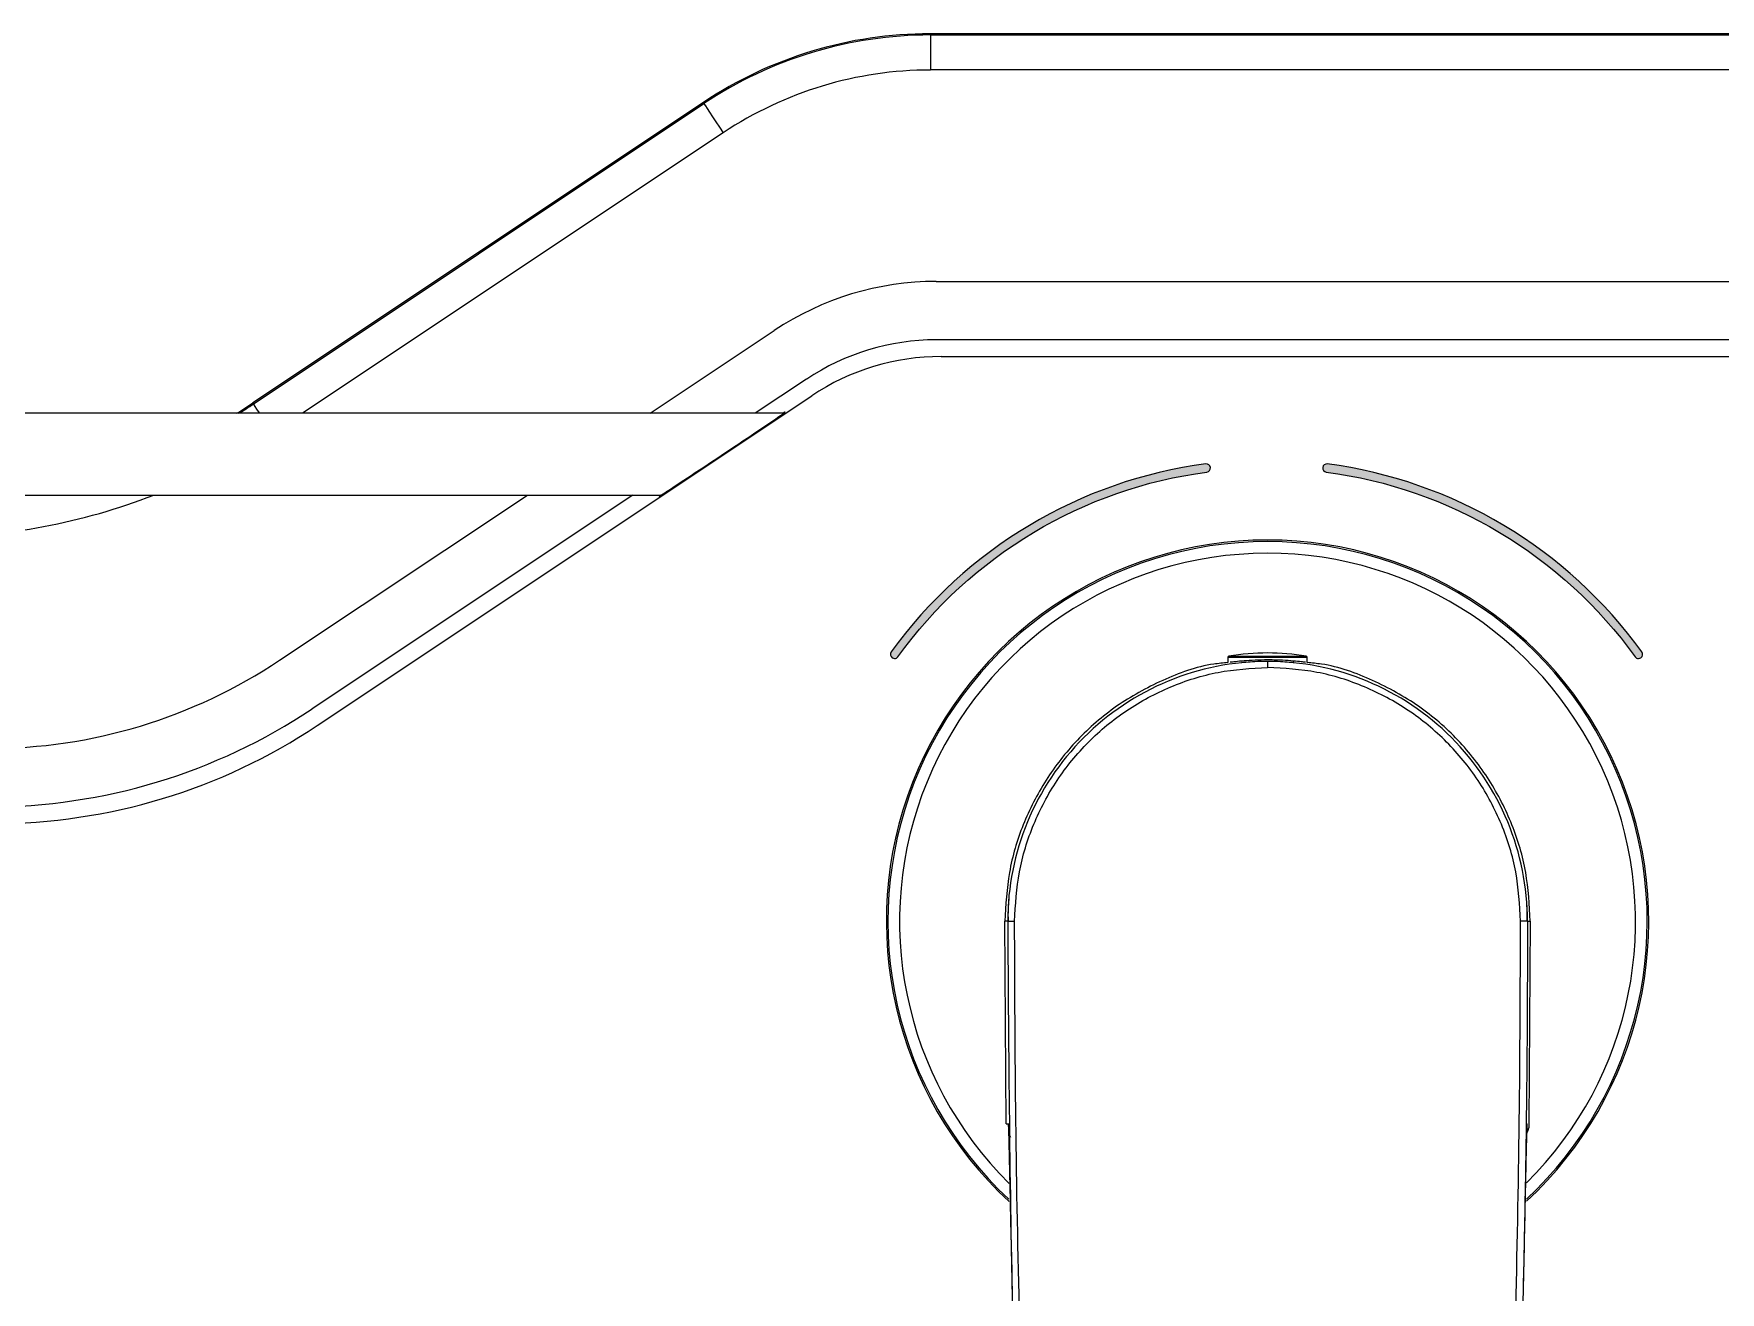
# Model space of a CAD drawing. Extents: x 14808 to 20058, y -13198 to -11680.
# Drawn here: x 18532.27 to 18568.38, y -12334.52 to -12307.58 of the extents above; entities that cross this region are included whole.
import ezdxf

# ---------------------------------------------------------------- set-up
doc = ezdxf.new("R2010")
doc.units = 0
doc.header["$LTSCALE"] = 7
doc.header["$MEASUREMENT"] = 0
doc.layers.add('00_COMPONENTS', color=7, linetype='CONTINUOUS')
doc.layers.add('D', color=2, linetype='CONTINUOUS')

msp = doc.modelspace()

# ---------------------------------------------------------------- hatches: boundary and pattern name
at = {"layer": 'D'}
h = msp.add_hatch(color=256, dxfattribs=at)
h.dxf.hatch_style = 2
edge = h.paths.add_edge_path()
edge.add_spline(control_points=[(18550.698, -12320.953), (18550.68, -12320.953), (18550.662, -12320.947), (18550.646, -12320.936), (18550.607, -12320.907), (18550.598, -12320.852), (18550.626, -12320.813), (18552.219, -12318.603), (18554.673, -12317.137), (18557.361, -12316.789), (18557.41, -12316.782), (18557.454, -12316.817), (18557.46, -12316.865), (18557.466, -12316.914), (18557.432, -12316.958), (18557.384, -12316.964), (18554.744, -12317.305), (18552.333, -12318.746), (18550.769, -12320.916), (18550.752, -12320.94), (18550.725, -12320.953), (18550.698, -12320.953)], knot_values=[0, 0, 0, 0, 1, 1, 1, 2, 2, 2, 3, 3, 3, 4, 4, 4, 5, 5, 5, 6, 6, 6, 7, 7, 7, 7], degree=3, periodic=0)
h = msp.add_hatch(color=256, dxfattribs=at)
h.dxf.hatch_style = 2
edge = h.paths.add_edge_path()
edge.add_spline(control_points=[(18566.626, -12320.952), (18566.599, -12320.952), (18566.572, -12320.94), (18566.555, -12320.916), (18564.991, -12318.746), (18562.58, -12317.305), (18559.94, -12316.964), (18559.892, -12316.958), (18559.858, -12316.914), (18559.864, -12316.865), (18559.87, -12316.817), (18559.915, -12316.783), (18559.963, -12316.789), (18562.651, -12317.137), (18565.105, -12318.603), (18566.698, -12320.813), (18566.726, -12320.852), (18566.717, -12320.907), (18566.678, -12320.936), (18566.662, -12320.947), (18566.644, -12320.952), (18566.626, -12320.952)], knot_values=[0, 0, 0, 0, 1, 1, 1, 2, 2, 2, 3, 3, 3, 4, 4, 4, 5, 5, 5, 6, 6, 6, 7, 7, 7, 7], degree=3, periodic=0)

# ---------------------------------------------------------------- linework, layer by layer
at = {"layer": '00_COMPONENTS', "color": 7, "linetype": 'Continuous'}
for p, q in [((18551.458, -12307.579), (18551.466, -12307.605)), ((18586.934, -12307.579), (18551.458, -12307.579)), ((18551.466, -12307.605), (18551.466, -12308.355)), ((18551.466, -12307.605), (18586.908, -12307.605)), ((18586.908, -12308.355), (18551.466, -12308.355)), ((18546.605, -12309.049), (18536.958, -12315.48)), ((18536.966, -12315.506), (18546.613, -12309.075)), ((18546.613, -12309.075), (18546.605, -12309.049)), ((18547.029, -12309.699), (18538.021, -12315.704)), ((18551.589, -12312.881), (18588.658, -12312.881)), ((18545.462, -12315.704), (18548.122, -12313.931)), ((18588.658, -12314.131), (18551.589, -12314.131)), ((18551.697, -12314.488), (18588.449, -12314.488)), ((18548.815, -12314.971), (18547.716, -12315.704)), ((18538.332, -12322.389), (18548.924, -12315.328)), ((18548.323, -12315.704), (18487.309, -12315.704)), ((18536.958, -12315.48), (18536.966, -12315.506)), ((18487.309, -12317.454), (18545.698, -12317.454)), ((18537.53, -12320.992), (18542.837, -12317.454)), ((18545.091, -12317.454), (18538.224, -12322.032)), ((18557.834, -12320.929), (18557.834, -12321.038)), ((18559.454, -12320.929), (18557.834, -12320.929)), ((18557.855, -12320.904), (18559.435, -12320.904)), ((18558.221, -12321.036), (18558.125, -12321.042)), ((18559.243, -12321.042), (18559.148, -12321.036)), ((18559.435, -12320.904), (18559.513, -12320.904)), ((18559.534, -12320.929), (18559.454, -12320.929)), ((18559.534, -12321.038), (18559.534, -12320.929)), ((18553.088, -12330.914), (18553.059, -12326.579)), ((18553.119, -12326.579), (18553.059, -12326.579)), ((18564.309, -12326.579), (18564.281, -12330.914)), ((18553.186, -12331.205), (18553.154, -12331.143))]:
    msp.add_line(p, q, dxfattribs=at)
at = {"layer": '00_COMPONENTS', "color": 7, "linetype": 'Continuous', "flags": 128}
for points in [[(18546.613, -12309.075), (18546.622, -12309.088), (18546.646, -12309.125), (18546.685, -12309.183), (18546.737, -12309.261), (18546.8, -12309.355), (18546.871, -12309.462), (18546.949, -12309.578), (18547.029, -12309.699)], [(18536.966, -12315.506), (18536.975, -12315.52), (18536.999, -12315.556), (18537.038, -12315.614), (18537.09, -12315.692), (18537.098, -12315.704)], [(18564.249, -12326.579), (18564.279, -12326.579), (18564.309, -12326.579)]]:
    msp.add_lwpolyline(points, dxfattribs=at)
at = {"layer": '00_COMPONENTS', "color": 7, "linetype": 'Continuous'}
for centre, radius, start, end in [((18558.684, -12326.579), 8.162, 90, 227.3152), ((18558.684, -12326.579), 8.129, 312.9756, 227.0218), ((18558.684, -12326.579), 8.162, 312.7717, 90), ((18558.684, -12326.579), 7.879, 314.7422, 225.406), ((18558.684, -12326.579), 5.564, 89.9943, 180.0055), ((18557.859, -12320.929), 0.025, 99.5454, 180), ((18558.684, -12325.835), 5, 80.4546, 99.5454), ((18558.685, -12326.579), 5.564, 359.9945, 90.0057), ((18559.509, -12320.929), 0.025, 0, 80.4546)]:
    msp.add_arc(centre, radius, start, end, dxfattribs=at)
for centre, major_axis, ratio, start_param, end_param in [((18551.459, -12316.33), (-2.536, 8.375), 0.999906, 5.98921, 6.577161), ((18551.467, -12316.356), (-2.536, 8.375), 0.999923, 5.98921, 6.577161), ((18551.467, -12316.356), (-2.318, 7.657), 0.999906, 5.98921, 6.577161), ((18551.589, -12319.132), (1.811, -5.982), 0.999906, 2.847617, 3.435568), ((18551.589, -12319.132), (-1.449, 4.786), 0.99986, 5.98921, 6.577161), ((18551.697, -12319.489), (-1.449, 4.786), 0.999953, 5.98921, 6.577161), ((18530.024, -12305.078), (3.623, -11.965), 0.999906, 0.260811, 0.293975), ((18530.032, -12305.104), (-3.623, 11.965), 0.999895, 3.406387, 3.435568), ((18547.005, -12316.579), (1.35, 0.9), 0.007261, 3.136753, 6.530329), ((18530.032, -12305.104), (3.84, -12.683), 0.999906, 5.98921, 6.360149), ((18547.005, -12316.579), (1.35, 0.9), 0.007261, 2.916234, 3.136753), ((18531.29, -12311.63), (-3.26, 10.768), 0.999906, 2.847617, 3.435568), ((18531.29, -12311.63), (-3.623, 11.965), 0.999925, 2.847617, 3.435568), ((18531.398, -12311.987), (-3.623, 11.965), 0.999888, 2.847617, 3.435568)]:
    msp.add_ellipse(centre, major_axis=major_axis, ratio=ratio, start_param=start_param, end_param=end_param, dxfattribs=at)
for points, knots in [([(18557.834, -12321.042), (18557.733, -12321.051), (18557.246, -12321.092), (18556.421, -12321.4), (18555.427, -12321.944), (18554.582, -12322.679), (18553.911, -12323.544), (18553.421, -12324.503), (18553.117, -12325.526), (18553.078, -12326.228), (18553.059, -12326.579)], [0, 0, 0, 0, 0.036097, 0.173731, 0.311389, 0.449072, 0.586784, 0.724512, 0.862254, 1, 1, 1, 1]), ([(18553.267, -12326.579), (18553.287, -12326.224), (18553.328, -12325.514), (18553.65, -12324.489), (18554.149, -12323.544), (18554.827, -12322.716), (18555.653, -12322.035), (18556.596, -12321.532), (18557.619, -12321.206), (18558.329, -12321.164), (18558.684, -12321.143)], [0, 0, 0, 0, 0.125, 0.250002, 0.375004, 0.500003, 0.625005, 0.750008, 0.875014, 1, 1, 1, 1]), ([(18558.684, -12320.983), (18558.593, -12320.985), (18558.412, -12320.987), (18558.169, -12321.004), (18557.986, -12321.022), (18557.882, -12321.034), (18557.882, -12321.032), (18557.882, -12321.031)], [0, 0, 0, 0, 0.213511, 0.426974, 0.641634, 0.856926, 1, 1, 1, 1]), ([(18558.684, -12321.017), (18558.591, -12321.017), (18558.437, -12321.018), (18558.282, -12321.03), (18558.221, -12321.036)], [0, 0, 0, 0, 0.603226, 1, 1, 1, 1]), ([(18559.496, -12321.032), (18559.488, -12321.032), (18559.471, -12321.032), (18559.335, -12321.017), (18559.133, -12320.998), (18558.902, -12320.985), (18558.748, -12320.984), (18558.684, -12320.983)], [0, 0, 0, 0, 0.209031, 0.421448, 0.635599, 0.850903, 1, 1, 1, 1]), ([(18558.684, -12321.014), (18558.684, -12321.015), (18558.684, -12321.016), (18558.684, -12321.028), (18558.684, -12321.057), (18558.684, -12321.1), (18558.684, -12321.129), (18558.684, -12321.143)], [0, 0, 0, 0, 0.166135, 0.427374, 0.710148, 0.851106, 1, 1, 1, 1]), ([(18559.148, -12321.036), (18559.086, -12321.03), (18558.932, -12321.018), (18558.777, -12321.017), (18558.684, -12321.017)], [0, 0, 0, 0, 0.396773, 1, 1, 1, 1]), ([(18564.101, -12326.579), (18564.081, -12326.224), (18564.041, -12325.514), (18563.719, -12324.489), (18563.22, -12323.544), (18562.541, -12322.716), (18561.715, -12322.035), (18560.772, -12321.532), (18559.749, -12321.206), (18559.039, -12321.164), (18558.684, -12321.143)], [0, 0, 0, 0, 0.125, 0.250002, 0.375004, 0.500003, 0.625005, 0.750008, 0.875014, 1, 1, 1, 1]), ([(18564.309, -12326.579), (18564.29, -12326.228), (18564.252, -12325.526), (18563.947, -12324.503), (18563.458, -12323.544), (18562.787, -12322.679), (18561.942, -12321.944), (18560.947, -12321.4), (18560.122, -12321.092), (18559.635, -12321.051), (18559.534, -12321.042)], [0, 0, 0, 0, 0.137746, 0.275488, 0.413216, 0.550928, 0.688611, 0.826268, 0.963903, 1, 1, 1, 1]), ([(18553.146, -12326.034), (18553.139, -12326.124), (18553.124, -12326.306), (18553.126, -12326.488), (18553.127, -12326.579)], [0, 0, 0, 0, 0.500702, 1, 1, 1, 1]), ([(18564.241, -12326.579), (18564.242, -12326.488), (18564.244, -12326.306), (18564.23, -12326.124), (18564.222, -12326.034)], [0, 0, 0, 0, 0.499298, 1, 1, 1, 1]), ([(18553.119, -12326.579), (18553.12, -12326.579), (18553.123, -12326.579), (18553.144, -12326.579), (18553.172, -12326.579), (18553.198, -12326.579), (18553.23, -12326.579), (18553.255, -12326.579), (18553.267, -12326.579)], [0, 0, 0, 0, 0.286072, 0.536254, 0.651026, 0.762868, 0.87708, 1, 1, 1, 1]), ([(18553.119, -12326.579), (18553.139, -12329.429), (18553.162, -12332.849), (18553.278, -12336.836), (18553.335, -12338.545), (18553.402, -12340.254), (18553.477, -12341.962), (18553.535, -12343.099), (18553.564, -12343.667)], [0, 0, 0, 0, 0.500015, 0.60002, 0.700026, 0.800031, 0.900039, 1, 1, 1, 1]), ([(18553.713, -12343.632), (18553.675, -12342.923), (18553.599, -12341.505), (18553.513, -12339.373), (18553.437, -12337.242), (18553.355, -12334.399), (18553.283, -12330.845), (18553.273, -12328.001), (18553.267, -12326.579)], [0, 0, 0, 0, 0.124945, 0.249953, 0.374962, 0.49997, 0.749985, 1, 1, 1, 1]), ([(18563.656, -12343.632), (18563.694, -12342.923), (18563.769, -12341.505), (18563.855, -12339.373), (18563.932, -12337.242), (18564.014, -12334.399), (18564.085, -12330.845), (18564.096, -12328.001), (18564.101, -12326.579)], [0, 0, 0, 0, 0.124945, 0.249953, 0.374962, 0.49997, 0.749985, 1, 1, 1, 1]), ([(18564.249, -12326.579), (18564.247, -12327.393), (18564.244, -12329.022), (18564.216, -12331.464), (18564.171, -12333.906), (18564.107, -12336.348), (18564.025, -12338.789), (18563.926, -12341.23), (18563.845, -12342.855), (18563.805, -12343.667)], [0, 0, 0, 0, 0.142867, 0.285735, 0.428603, 0.571471, 0.714338, 0.857206, 1, 1, 1, 1]), ([(18564.249, -12326.579), (18564.248, -12326.579), (18564.246, -12326.579), (18564.224, -12326.579), (18564.196, -12326.579), (18564.17, -12326.579), (18564.138, -12326.579), (18564.114, -12326.579), (18564.101, -12326.579)], [0, 0, 0, 0, 0.286031, 0.536218, 0.650994, 0.762871, 0.877088, 1, 1, 1, 1]), ([(18553.088, -12330.914), (18553.097, -12330.914), (18553.114, -12330.915), (18553.118, -12330.913), (18553.124, -12330.921), (18553.128, -12330.891), (18553.135, -12330.987), (18553.142, -12331.255), (18553.15, -12331.569), (18553.159, -12331.967), (18553.169, -12332.434), (18553.18, -12332.953), (18553.192, -12333.508), (18553.203, -12334.034), (18553.212, -12334.371), (18553.215, -12334.519)], [0, 0, 0, 0, 0.101453, 0.202909, 0.304366, 0.405823, 0.506921, 0.570236, 0.633553, 0.696872, 0.76019, 0.823509, 0.886821, 0.950214, 1, 1, 1, 1]), ([(18564.24, -12330.914), (18564.24, -12330.914), (18564.238, -12330.911), (18564.234, -12330.989), (18564.226, -12331.254), (18564.218, -12331.569), (18564.209, -12331.967), (18564.2, -12332.434), (18564.189, -12332.953), (18564.177, -12333.508), (18564.165, -12334.034), (18564.157, -12334.371), (18564.153, -12334.519)], [0, 0, 0, 0, 0.031636, 0.196401, 0.299589, 0.402781, 0.505975, 0.609168, 0.712362, 0.815546, 0.918862, 1, 1, 1, 1]), ([(18564.281, -12330.914), (18564.278, -12330.967), (18564.274, -12331.037), (18564.239, -12331.098), (18564.23, -12331.113)], [0, 0, 0, 0, 0.748701, 1, 1, 1, 1]), ([(18553.159, -12331.142), (18553.155, -12331.14), (18553.147, -12331.134), (18553.145, -12331.192), (18553.146, -12331.267), (18553.146, -12331.301)], [0, 0, 0, 0, 0.306351, 0.688606, 1, 1, 1, 1])]:
    msp.add_open_spline(points, degree=3, knots=knots, dxfattribs=at)
at = {"layer": 'D'}
for points in [[(18550.698, -12320.953), (18550.68, -12320.953), (18550.662, -12320.947), (18550.646, -12320.936), (18550.607, -12320.907), (18550.598, -12320.852), (18550.626, -12320.813), (18552.219, -12318.603), (18554.673, -12317.137), (18557.361, -12316.789), (18557.41, -12316.782), (18557.454, -12316.817), (18557.46, -12316.865), (18557.466, -12316.914), (18557.432, -12316.958), (18557.384, -12316.964), (18554.744, -12317.305), (18552.333, -12318.746), (18550.769, -12320.916), (18550.752, -12320.94), (18550.725, -12320.953), (18550.698, -12320.953)], [(18566.626, -12320.952), (18566.599, -12320.952), (18566.572, -12320.94), (18566.555, -12320.916), (18564.991, -12318.746), (18562.58, -12317.305), (18559.94, -12316.964), (18559.892, -12316.958), (18559.858, -12316.914), (18559.864, -12316.865), (18559.87, -12316.817), (18559.915, -12316.783), (18559.963, -12316.789), (18562.651, -12317.137), (18565.105, -12318.603), (18566.698, -12320.813), (18566.726, -12320.852), (18566.717, -12320.907), (18566.678, -12320.936), (18566.662, -12320.947), (18566.644, -12320.952), (18566.626, -12320.952)]]:
    msp.add_open_spline(points, degree=3, knots=[0, 0, 0, 0, 1, 1, 1, 2, 2, 2, 3, 3, 3, 4, 4, 4, 5, 5, 5, 6, 6, 6, 7, 7, 7, 7], dxfattribs=at)

doc.saveas('drawing.dxf')
